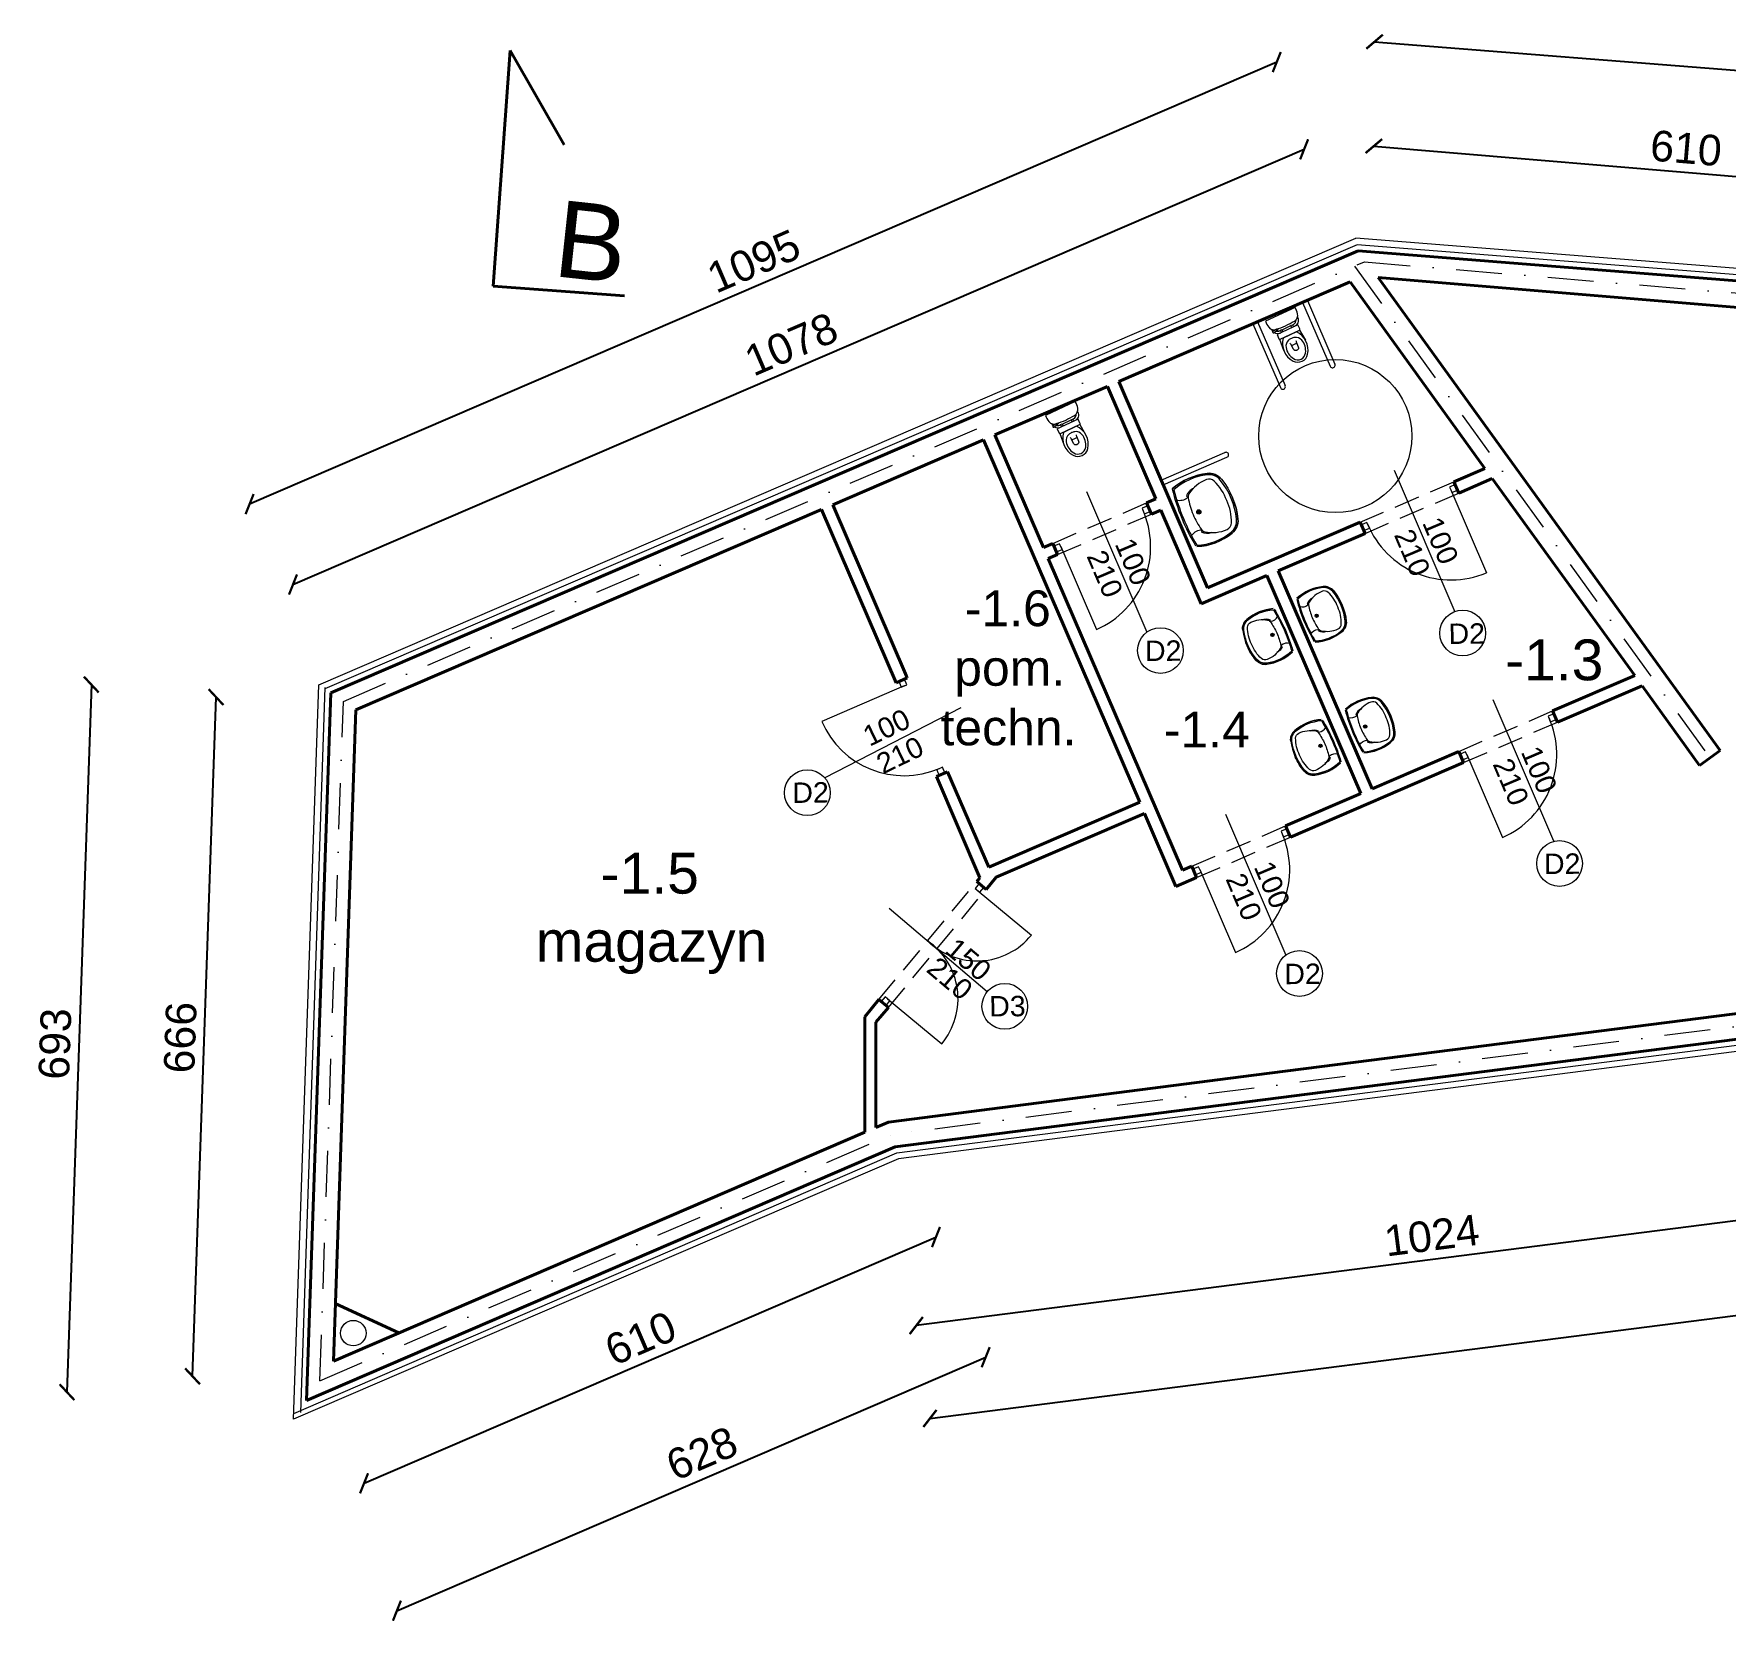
# Model space of a CAD drawing. Header units: millimetres. Extents: x -105266 to 178069, y 491 to 168574.
# Drawn here: x -63115 to -61457, y 36375 to 37930 of the extents above; entities that cross this region are included whole.
import ezdxf

# ---------------------------------------------------------------- set-up
doc = ezdxf.new("R2010")
doc.units = ezdxf.units.MM
doc.linetypes.add('DASHDOTX2', pattern=[2, 1, -0.5, 0, -0.5])
doc.linetypes.add('HIDDENX2', pattern=[0.75, 0.5, -0.25])
doc.layers.get('defpoints').update_dxf_attribs({"color": 4})
for name, color, linetype, lineweight in [('A-L-W', 123, 'Continuous', 15), ('A-sc murowane', 2, 'Continuous', 40), ('A-sc wykończenie', 6, 'Continuous', 18), ('A-SC-MUROWANE', 2, 'Continuous', 40), ('izolacja2', 4, 'BATTING', 9), ('meble', 9, 'Continuous', 13), ('osie', 7, 'DASHDOTX2', 15), ('pod', 123, 'HIDDENX2', 15), ('stolarka', 1, 'Continuous', 5)]:
    doc.layers.add(name, color=color, linetype=linetype, lineweight=lineweight)
doc.styles.get("Standard").update_dxf_attribs({"font": 'arial.ttf'})
doc.linetypes.add('BATTING', pattern='A,0.00254,-2.54,[134,ltypeshp.shx,S=2.54,R=0,X=-2.54,Y=0],-5.08,[134,ltypeshp.shx,S=2.54,R=180,X=2.54,Y=0],-2.54', length=10.16254)
doc.dimstyles.new('ewelina', dxfattribs={"dimtxt": 30, "dimasz": 15, "dimexe": 1.25, "dimexo": 0.625, "dimgap": 8, "dimtad": 1, "dimdec": 0, "dimtxsty": 'Standard', "dimblk": 'ARCHTICK', "dimcen": 2.5, "dimse1": 1, "dimse2": 1, "dimadec": 0, "dimazin": 0, "dimtfac": 1, "dimtdec": 0, "dimtmove": 0, "dimatfit": 3, "dimldrblk": 'ARCHTICK', "dimfxl": 1, "dimarcsym": 0})

# ---------------------------------------------------------------- blocks, each defined once
blk = doc.blocks.new('_ArchTick')
at = {"color": 0, "linetype": 'ByBlock', "const_width": 0.15}
blk.add_lwpolyline([(-0.5, -0.5), (0.5, 0.5)], dxfattribs=at)
blk = doc.blocks.new('*D262')
at = {"layer": 'A-L-W', "color": 0, "lineweight": -2, "transparency": 16777216}
blk.add_line((-61802.3, 37819.9), (-61194.6, 37769.1), dxfattribs=at)
at = {"layer": 'defpoints', "color": 0, "transparency": 16777216}
for p in [(-61807.2, 37762.1), (-61194.6, 37769.1), (-61199.4, 37711.4)]:
    blk.add_point(p, dxfattribs=at)
at = {"layer": 'A-L-W', "color": 0, "lineweight": -2, "transparency": 16777216, "xscale": 15, "yscale": 15, "zscale": 15}
for p, rotation in [((-61802.3, 37819.9), 175.2287386089128), ((-61194.6, 37769.1), 355.2287386089127)]:
    blk.add_blockref('_ArchTick', p, dxfattribs=dict(at, rotation=rotation))
at = {"layer": 'A-L-W', "color": 0, "transparency": 16777216, "insert": (-61496.5, 37817.7), "char_height": 30, "attachment_point": 5, "rotation": 355.2287}
blk.add_mtext('610', dxfattribs=at)
blk = doc.blocks.new('*D409')
at = {"layer": 'A-L-W', "color": 0, "lineweight": -2, "transparency": 16777216}
blk.add_line((-61801.6, 37922.1), (-60554.4, 37823.2), dxfattribs=at)
at = {"layer": 'defpoints', "color": 0, "transparency": 16777216}
for p in [(-60554.4, 37823.2), (-61817.8, 37717.3), (-60570.6, 37618.5)]:
    blk.add_point(p, dxfattribs=at)
at = {"layer": 'A-L-W', "color": 0, "lineweight": -2, "transparency": 16777216, "xscale": 15, "yscale": 15, "zscale": 15}
for p, rotation in [((-61801.6, 37922.1), 175.4688198709515), ((-60554.4, 37823.2), 355.4688198709515)]:
    blk.add_blockref('_ArchTick', p, dxfattribs=dict(at, rotation=rotation))
at = {"layer": 'A-L-W', "color": 0, "transparency": 16777216, "insert": (-61171.9, 37895.6), "char_height": 30, "attachment_point": 5, "rotation": 355.4688}
blk.add_mtext('1251', dxfattribs=at)
blk = doc.blocks.new('*D267')
at = {"layer": 'A-L-W', "color": 0, "lineweight": -2, "transparency": 16777216}
blk.add_line((-61234.9, 36794.6), (-62250.5, 36664.6), dxfattribs=at)
at = {"layer": 'defpoints', "color": 0, "transparency": 16777216}
for p in [(-62274.4, 36851.7), (-61234.9, 36794.6), (-62250.5, 36664.6)]:
    blk.add_point(p, dxfattribs=at)
at = {"layer": 'A-L-W', "color": 0, "lineweight": -2, "transparency": 16777216, "xscale": 15, "yscale": 15, "zscale": 15}
for p, rotation in [((-61234.9, 36794.6), 7.296297324734989), ((-62250.5, 36664.6), 187.296297324735)]:
    blk.add_blockref('_ArchTick', p, dxfattribs=dict(at, rotation=rotation))
at = {"layer": 'A-L-W', "color": 0, "transparency": 16777216, "insert": (-61745.6, 36752.8), "char_height": 30, "attachment_point": 5, "rotation": 7.2963}
blk.add_mtext('1024', dxfattribs=at)
blk = doc.blocks.new('*D412')
at = {"layer": 'A-L-W', "color": 0, "lineweight": -2, "transparency": 16777216}
blk.add_line((-62791.4, 36510.1), (-62231.2, 36751.3), dxfattribs=at)
at = {"layer": 'defpoints', "color": 0, "transparency": 16777216}
for p in [(-62274.4, 36851.7), (-62231.2, 36751.3), (-62834.6, 36610.6)]:
    blk.add_point(p, dxfattribs=at)
at = {"layer": 'A-L-W', "color": 0, "lineweight": -2, "transparency": 16777216, "xscale": 15, "yscale": 15, "zscale": 15}
for p, rotation in [((-62231.2, 36751.3), 23.28982393687786), ((-62791.4, 36510.1), 203.2898239368778)]:
    blk.add_blockref('_ArchTick', p, dxfattribs=dict(at, rotation=rotation))
at = {"layer": 'A-L-W', "color": 0, "transparency": 16777216, "insert": (-62520.5, 36652.1), "char_height": 30, "attachment_point": 5, "rotation": 23.2898}
blk.add_mtext('610', dxfattribs=at)
blk = doc.blocks.new('*D413')
at = {"layer": 'A-L-W', "color": 0, "lineweight": -2, "transparency": 16777216}
blk.add_line((-62759.2, 36385.3), (-62182.5, 36633.6), dxfattribs=at)
at = {"layer": 'defpoints', "color": 0, "transparency": 16777216}
for p in [(-62271.1, 36839.5), (-62182.5, 36633.6), (-62847.8, 36591.3)]:
    blk.add_point(p, dxfattribs=at)
at = {"layer": 'A-L-W', "color": 0, "lineweight": -2, "transparency": 16777216, "xscale": 15, "yscale": 15, "zscale": 15}
for p, rotation in [((-62182.5, 36633.6), 23.28982393676002), ((-62759.2, 36385.3), 203.28982393676)]:
    blk.add_blockref('_ArchTick', p, dxfattribs=dict(at, rotation=rotation))
at = {"layer": 'A-L-W', "color": 0, "transparency": 16777216, "insert": (-62460.5, 36539.3), "char_height": 30, "attachment_point": 5, "rotation": 23.2898}
blk.add_mtext('628', dxfattribs=at)
blk = doc.blocks.new('*D414')
at = {"layer": 'A-L-W', "color": 0, "lineweight": -2, "transparency": 16777216}
blk.add_line((-62959.4, 36614.9), (-62936.4, 37280.2), dxfattribs=at)
at = {"layer": 'defpoints', "color": 0, "transparency": 16777216}
for p in [(-62936.4, 37280.2), (-62811.7, 37275.9), (-62834.6, 36610.6)]:
    blk.add_point(p, dxfattribs=at)
at = {"layer": 'A-L-W', "color": 0, "lineweight": -2, "transparency": 16777216, "xscale": 15, "yscale": 15, "zscale": 15}
for p, rotation in [((-62936.4, 37280.2), 88.02377018060271), ((-62959.4, 36614.9), 268.0237701806027)]:
    blk.add_blockref('_ArchTick', p, dxfattribs=dict(at, rotation=rotation))
at = {"layer": 'A-L-W', "color": 0, "transparency": 16777216, "insert": (-62971.3, 36946.7), "char_height": 30, "attachment_point": 5, "rotation": 88.0238}
blk.add_mtext('666', dxfattribs=at)
blk = doc.blocks.new('*D415')
at = {"layer": 'A-L-W', "color": 0, "lineweight": -2, "transparency": 16777216}
blk.add_line((-63058.5, 37292.4), (-63082.4, 36599.4), dxfattribs=at)
at = {"layer": 'defpoints', "color": 0, "transparency": 16777216}
for p in [(-62823.9, 37284.3), (-63082.4, 36599.4), (-62847.8, 36591.3)]:
    blk.add_point(p, dxfattribs=at)
at = {"layer": 'A-L-W', "color": 0, "lineweight": -2, "transparency": 16777216, "xscale": 15, "yscale": 15, "zscale": 15}
for p, rotation in [((-63058.5, 37292.4), 88.02377018081249), ((-63082.4, 36599.4), 268.0237701808125)]:
    blk.add_blockref('_ArchTick', p, dxfattribs=dict(at, rotation=rotation))
at = {"layer": 'A-L-W', "color": 0, "transparency": 16777216, "insert": (-63094, 36940.5), "char_height": 30, "attachment_point": 5, "rotation": 88.0238}
blk.add_mtext('693', dxfattribs=at)
blk = doc.blocks.new('*D416')
at = {"layer": 'A-L-W', "color": 0, "lineweight": -2, "transparency": 16777216}
blk.add_line((-62861, 37390.4), (-61870.6, 37816.7), dxfattribs=at)
at = {"layer": 'defpoints', "color": 0, "transparency": 16777216}
for p in [(-61870.6, 37816.7), (-61821.3, 37702.2), (-62811.7, 37275.9)]:
    blk.add_point(p, dxfattribs=at)
at = {"layer": 'A-L-W', "color": 0, "lineweight": -2, "transparency": 16777216, "xscale": 15, "yscale": 15, "zscale": 15}
for p, rotation in [((-61870.6, 37816.7), 23.2898239364815), ((-62861, 37390.4), 203.2898239364816)]:
    blk.add_blockref('_ArchTick', p, dxfattribs=dict(at, rotation=rotation))
at = {"layer": 'A-L-W', "color": 0, "transparency": 16777216, "insert": (-62373, 37625.8), "char_height": 30, "attachment_point": 5, "rotation": 23.2898}
blk.add_mtext('1078', dxfattribs=at)
blk = doc.blocks.new('*D417')
at = {"layer": 'A-L-W', "color": 0, "lineweight": -2, "transparency": 16777216}
blk.add_line((-61897.4, 37902.2), (-62903.5, 37469.2), dxfattribs=at)
at = {"layer": 'defpoints', "color": 0, "transparency": 16777216}
for p in [(-61817.8, 37717.3), (-62903.5, 37469.2), (-62823.9, 37284.3)]:
    blk.add_point(p, dxfattribs=at)
at = {"layer": 'A-L-W', "color": 0, "lineweight": -2, "transparency": 16777216, "xscale": 15, "yscale": 15, "zscale": 15}
for p, rotation in [((-61897.4, 37902.2), 23.28982393656143), ((-62903.5, 37469.2), 203.2898239365614)]:
    blk.add_blockref('_ArchTick', p, dxfattribs=dict(at, rotation=rotation))
at = {"layer": 'A-L-W', "color": 0, "transparency": 16777216, "insert": (-62409.7, 37707.1), "char_height": 30, "attachment_point": 5, "rotation": 23.2898}
blk.add_mtext('1095', dxfattribs=at)
blk = doc.blocks.new('*D418')
at = {"layer": 'A-L-W', "color": 0, "lineweight": -2, "transparency": 16777216}
blk.add_line((-62237.1, 36573.6), (-60165.1, 36838.8), dxfattribs=at)
at = {"layer": 'defpoints', "color": 0, "transparency": 16777216}
for p in [(-60199.2, 37104.8), (-62271.1, 36839.5), (-60165.1, 36838.8)]:
    blk.add_point(p, dxfattribs=at)
at = {"layer": 'A-L-W', "color": 0, "lineweight": -2, "transparency": 16777216, "xscale": 15, "yscale": 15, "zscale": 15}
for p, rotation in [((-60165.1, 36838.8), 7.296297324485931), ((-62237.1, 36573.6), 187.2962973244859)]:
    blk.add_blockref('_ArchTick', p, dxfattribs=dict(at, rotation=rotation))
at = {"layer": 'A-L-W', "color": 0, "transparency": 16777216, "insert": (-61164.1, 36734.4), "char_height": 30, "attachment_point": 5, "rotation": 7.2963}
blk.add_mtext('2089', dxfattribs=at)

msp = doc.modelspace()

# ---------------------------------------------------------------- linework, layer by layer
for points in [[(-61900.79, 37341.83), (-61901.35, 37341.32)], [(-61900.64, 37340.51), (-61901.3, 37340.88)], [(-61900.5, 37341.19), (-61901.26, 37341.11)]]:
    msp.add_lwpolyline(points)
at = {"layer": 'A-L-W'}
for p, q in [((-62835.63, 37292.29), (-61819.84, 37729.54)), ((-60564.15, 37630.03), (-61819.84, 37729.54)), ((-62860.46, 36572.79), (-62835.63, 37292.29)), ((-60177.64, 37095.48), (-62267.92, 36827.85)), ((-62267.92, 36827.85), (-62860.46, 36572.79))]:
    msp.add_line(p, q, dxfattribs=at)
at = {"layer": 'A-L-W', "linetype": 'Continuous', "ltscale": 50}
msp.add_circle((-62801.95, 36657.17), 12.5, dxfattribs=at)
at = {"layer": 'A-sc murowane', "linetype": 'Continuous', "ltscale": 50}
for p, q in [((-62664.95, 37682.53), (-62648.42, 37913.34)), ((-62648.42, 37913.34), (-62595.47, 37821.19)), ((-62536.44, 37673.32), (-62664.95, 37682.53)), ((-62112.16, 37364.27), (-62184.49, 37532.29)), ((-62126.02, 37426.82), (-62173.47, 37537.04)), ((-61723.86, 37491.06), (-61719.12, 37480.04)), ((-62024.98, 37470.31), (-62020.24, 37459.29)), ((-61815.71, 37451.52), (-61810.97, 37440.5)), ((-62116.83, 37430.77), (-62112.09, 37419.75)), ((-61989.85, 37110.49), (-62121.27, 37415.8)), ((-62031.66, 37177.26), (-62112.16, 37364.27)), ((-61627.23, 37266.58), (-61622.49, 37255.56)), ((-61719.09, 37227.04), (-61714.34, 37216.02)), ((-61483.2, 37213.32), (-61462.94, 37227.97)), ((-62179.53, 37113.6), (-62031.66, 37177.26)), ((-62172.14, 37103.72), (-62026.91, 37166.23)), ((-61996.13, 37094.72), (-62026.91, 37166.23)), ((-61888.82, 37153.98), (-61884.07, 37142.96)), ((-61980.67, 37114.44), (-61975.92, 37103.42)), ((-60199.2, 37104.82), (-62271.12, 36839.54)), ((-62191.32, 37099.39), (-62182.08, 37091.73)), ((-60844.4, 37047.42), (-61919.77, 36909.73)), ((-62287.05, 36983.91), (-62277.82, 36976.25)), ((-62300.98, 36853.9), (-62300.98, 36967.11)), ((-62289.96, 36858.65), (-62289.96, 36961.61))]:
    msp.add_line(p, q, dxfattribs=at)
at = {"layer": 'A-sc murowane', "linetype": 'Continuous'}
for p, q in [((-62823.9, 37284.27), (-61817.82, 37717.35)), ((-60570.63, 37618.51), (-61817.82, 37717.35)), ((-62052.22, 37589.23), (-61825.55, 37686.8)), ((-61825.55, 37686.8), (-61693.48, 37504.14)), ((-61797.95, 37691.29), (-61217.96, 37642.72)), ((-61797.95, 37691.29), (-61462.94, 37227.97)), ((-62173.47, 37537.04), (-62063.24, 37584.49)), ((-62063.24, 37584.49), (-62015.8, 37474.26)), ((-62052.22, 37589.23), (-61965.24, 37387.16)), ((-62332.36, 37468.64), (-62184.49, 37532.29)), ((-61723.86, 37491.06), (-61693.48, 37504.14)), ((-61719.12, 37480.04), (-61686.27, 37494.17)), ((-61686.27, 37494.17), (-61546.75, 37301.22)), ((-62799.46, 37267.58), (-62343.39, 37463.9)), ((-62270.35, 37294.22), (-62343.39, 37463.9)), ((-62260.04, 37300.62), (-62332.36, 37468.64)), ((-62024.98, 37470.31), (-62015.8, 37474.26)), ((-62020.24, 37459.29), (-62011.05, 37463.24)), ((-62011.05, 37463.24), (-61971.51, 37371.39)), ((-61965.24, 37387.16), (-61815.71, 37451.52)), ((-62126.02, 37426.82), (-62116.83, 37430.77)), ((-61895.96, 37403.91), (-61810.97, 37440.5)), ((-62121.27, 37415.8), (-62112.09, 37419.75)), ((-61971.51, 37371.39), (-61906.98, 37399.17)), ((-61906.98, 37399.17), (-61815.1, 37185.71)), ((-61895.96, 37403.91), (-61804.07, 37190.46)), ((-62259.32, 37298.96), (-62260.04, 37300.62)), ((-61546.75, 37301.22), (-61627.23, 37266.58)), ((-62847.81, 36591.3), (-62823.9, 37284.27)), ((-61539.55, 37291.26), (-61622.49, 37255.56)), ((-61539.55, 37291.26), (-61483.2, 37213.32)), ((-62821.47, 36629.86), (-62799.46, 37267.58)), ((-62821.47, 36629.86), (-62799.46, 37267.58)), ((-61714.34, 37216.02), (-61884.07, 37142.96)), ((-61719.09, 37227.04), (-61804.07, 37190.46)), ((-62188.13, 37103.23), (-62230.81, 37202.37)), ((-62179.53, 37113.6), (-62219.79, 37207.11)), ((-61815.1, 37185.71), (-61888.82, 37153.98)), ((-61980.67, 37114.44), (-61989.85, 37110.49)), ((-62188.13, 37103.23), (-62191.32, 37099.39)), ((-62172.14, 37103.72), (-62182.08, 37091.73)), ((-61975.92, 37103.42), (-61996.13, 37094.72)), ((-62287.05, 36983.91), (-62300.98, 36967.11)), ((-62277.82, 36976.25), (-62289.96, 36961.61)), ((-61919.77, 36909.73), (-62277.78, 36863.89)), ((-62300.98, 36853.9), (-62821.47, 36629.86)), ((-62277.78, 36863.89), (-62289.96, 36858.65)), ((-62847.81, 36591.3), (-62271.12, 36839.54)), ((-62271.12, 36839.54), (-62847.81, 36591.3)), ((-62819.52, 36686.24), (-62757.39, 36657.44))]:
    msp.add_line(p, q, dxfattribs=at)
at = {"layer": 'A-SC-MUROWANE'}
for p, q in [((-62259.32, 37298.96), (-62270.35, 37294.22)), ((-62219.79, 37207.11), (-62230.81, 37202.37))]:
    msp.add_line(p, q, dxfattribs=at)
at = {"layer": 'izolacja2', "ltscale": 0.6}
for p, q in [((-61818.56, 37723.24), (-62829.81, 37288.32)), ((-60567.15, 37624.15), (-61818.56, 37723.24)), ((-62829.81, 37289.45), (-62853.78, 36579.49)), ((-62269.61, 36833.91), (-60188.47, 37100.25)), ((-62860.26, 36578.56), (-62269.61, 36833.91))]:
    msp.add_line(p, q, dxfattribs=at)
at = {"layer": 'meble', "linetype": 'Continuous', "ltscale": 50}
for p, q in [((-61872.04, 37666.79), (-61845.15, 37604.33)), ((-61867.45, 37668.77), (-61840.56, 37606.31)), ((-61920.73, 37645.83), (-61893.84, 37583.37)), ((-61916.14, 37647.81), (-61889.25, 37585.35)), ((-62010.71, 37492.79), (-61948.25, 37519.67)), ((-62008.73, 37488.19), (-61946.27, 37515.08))]:
    msp.add_line(p, q, dxfattribs=at)
for points in [[(-61905.25, 37642.37, 0.3158284), (-61897.84, 37640.26, 0.025244), (-61888.79, 37643.93, 0.025244), (-61880.15, 37648.5, 0.3158284), (-61876.99, 37655.53, 0.0958718), (-61879.54, 37661.9), (-61908.48, 37648.43, 0.0958718)], [(-61895.29, 37631.19, 0.4142136), (-61894, 37630.72), (-61875.28, 37639.44, 0.4142136), (-61874.82, 37640.72), (-61876.68, 37644.73), (-61897.15, 37635.2)], [(-61900.46, 37637.03), (-61897.74, 37638.83, 0.0633959), (-61896.13, 37640.22, 0.279629), (-61896.02, 37640.81), (-61896.07, 37640.93), (-61897.5, 37640.39), (-61897.87, 37640.25, 0.0567841), (-61898.13, 37640.12), (-61901.17, 37638.1, 0.9999999)], [(-61881.48, 37609.36, 0.23436), (-61872.66, 37609.14, 0.23436), (-61867.14, 37616.03, 0.3555624), (-61878.19, 37637.83), (-61891.05, 37631.84, 0.3555624)], [(-61881.01, 37611.7, 0.2538655), (-61873.64, 37611.25, 0.2538655), (-61869.24, 37617.18, 0.2130518), (-61872.86, 37629.82, 0.2629615), (-61880, 37632.48, 0.0698446), (-61883.09, 37631.54, 0.0698446), (-61885.79, 37629.78, 0.2629615), (-61888.35, 37622.61, 0.2130518)], [(-62120.57, 37550.01, 0.3158284), (-62113.15, 37547.9, 0.025244), (-62104.1, 37551.57, 0.025244), (-62095.47, 37556.13, 0.3158284), (-62092.31, 37563.17, 0.0958718), (-62094.86, 37569.54), (-62123.8, 37556.07, 0.0958718)], [(-62115.78, 37544.67), (-62113.05, 37546.47, 0.0633959), (-62111.45, 37547.86, 0.279629), (-62111.34, 37548.45), (-62111.38, 37548.57), (-62112.82, 37548.03), (-62113.18, 37547.89, 0.0567841), (-62113.44, 37547.76), (-62116.49, 37545.74, 0.9999999)], [(-62110.61, 37538.83, 0.4142136), (-62109.32, 37538.36), (-62090.6, 37547.07, 0.4142136), (-62090.13, 37548.36), (-62092, 37552.37), (-62112.47, 37542.84)], [(-62096.8, 37517, 0.23436), (-62087.98, 37516.78, 0.23436), (-62082.46, 37523.67, 0.3555624), (-62093.51, 37545.47), (-62106.37, 37539.48, 0.3555624)], [(-62096.33, 37519.34, 0.2538655), (-62088.96, 37518.88, 0.2538655), (-62084.56, 37524.82, 0.2130518), (-62088.18, 37537.46, 0.2629615), (-62095.32, 37540.12, 0.0698446), (-62098.4, 37539.18, 0.0698446), (-62101.11, 37537.42, 0.2629615), (-62103.67, 37530.25, 0.2130518)], [(-61965.42, 37499.26, 0.1487827), (-61999.9, 37484.1, -0.1487827)], [(-61952.69, 37492.69, 0.2538178), (-61965.28, 37497.89, 0.1597508), (-61998.21, 37483.08, 0.0705363), (-61975.7, 37428.92, 0.1597508), (-61941.97, 37441.83, 0.2538178), (-61936.78, 37454.41, 0.1451368)], [(-61975.63, 37427.54, 0.1597508), (-61941.1, 37440.75, -0.1597508)], [(-61852.04, 37388.44, 0.1597508), (-61877.59, 37376.96, -0.1597508)], [(-61842.4, 37383.47, 0.2538178), (-61851.93, 37387.4, 0.1597508), (-61876.89, 37376.18, 0.0705363), (-61859.83, 37335.16, 0.1597508), (-61834.28, 37344.93, 0.2538178), (-61830.34, 37354.47, 0.1451368)], [(-61929.75, 37345.73, -0.2538178), (-61926.06, 37355.36, -0.1597508), (-61900.76, 37365.77, -0.0705363), (-61882.68, 37325.19, -0.1597508), (-61907.34, 37313.35, -0.2538178), (-61916.97, 37317.04, -0.1451368)], [(-61926.74, 37356.16, -0.1597508), (-61900.83, 37366.82, 0.1597508)], [(-61859.78, 37334.11, 0.1597508), (-61833.62, 37344.12, -0.1597508)], [(-61881.96, 37324.43, -0.1597508), (-61907.21, 37312.31, 0.1597508)], [(-61804.48, 37279.91, 0.1597508), (-61830.03, 37268.42, -0.1597508)], [(-61794.83, 37274.93, 0.2538178), (-61804.37, 37278.87, 0.1597508), (-61829.32, 37267.65, 0.0705363), (-61812.27, 37226.63, 0.1597508), (-61786.71, 37236.4, 0.2538178), (-61782.78, 37245.94, 0.1451368)], [(-61882.68, 37237.12, -0.2538178), (-61878.99, 37246.75, -0.1597508), (-61853.69, 37257.16, -0.0705363), (-61835.61, 37216.58, -0.1597508), (-61860.28, 37204.74, -0.2538178), (-61869.91, 37208.43, -0.1451368)], [(-61879.67, 37247.55, -0.1597508), (-61853.77, 37258.21, 0.1597508)], [(-61812.22, 37225.58, 0.1597508), (-61786.05, 37235.59, -0.1597508)], [(-61834.89, 37215.82, -0.1597508), (-61860.14, 37203.7, 0.1597508)]]:
    msp.add_lwpolyline(points, format="xyb", close=True, dxfattribs=at)
for points in [[(-61892.26, 37639.97), (-61883.48, 37644.05)], [(-61882.53, 37642.01), (-61883.57, 37644.23), (-61882.1, 37644.91), (-61881.07, 37642.69)], [(-61894.56, 37630.65), (-61890.65, 37619.87)], [(-61892.77, 37637.24), (-61893.8, 37639.46), (-61892.34, 37640.14), (-61891.3, 37637.92)], [(-61874.97, 37639.67), (-61869.29, 37629.82)], [(-62108.08, 37544.88), (-62109.12, 37547.1), (-62107.66, 37547.78), (-62106.62, 37545.56)], [(-62107.58, 37547.61), (-62098.8, 37551.69)], [(-62097.85, 37549.65), (-62098.88, 37551.87), (-62097.42, 37552.55), (-62096.39, 37550.33)], [(-62090.29, 37547.31), (-62084.6, 37537.46)], [(-62109.88, 37538.28), (-62105.97, 37527.51)], [(-61975.23, 37461.38), (-61974.23, 37461.46)], [(-61975.01, 37462.28), (-61974.15, 37461.75)], [(-61973.55, 37461.04), (-61974.31, 37462.89)], [(-61974.31, 37462.88), (-61973.92, 37461.95)], [(-61973.39, 37462.95), (-61973.62, 37461.97)], [(-61972.6, 37462.46), (-61973.37, 37461.81)], [(-61972.25, 37461.61), (-61973.25, 37461.53)], [(-61974.88, 37460.53), (-61974.11, 37461.18)], [(-61974.09, 37460.04), (-61973.85, 37461.02)], [(-61973.17, 37460.11), (-61973.55, 37461.04)], [(-61972.47, 37460.71), (-61973.32, 37461.24)], [(-61859.47, 37359.75), (-61858.71, 37359.81)], [(-61859.31, 37360.43), (-61858.66, 37360.03)], [(-61859.21, 37359.1), (-61858.63, 37359.6)], [(-61858.2, 37359.49), (-61858.78, 37360.89)], [(-61858.77, 37360.88), (-61858.48, 37360.18)], [(-61858.61, 37358.74), (-61858.43, 37359.48)], [(-61858.08, 37360.93), (-61858.26, 37360.19)], [(-61857.91, 37358.79), (-61858.2, 37359.49)], [(-61857.48, 37360.57), (-61858.06, 37360.07)], [(-61857.38, 37359.24), (-61858.03, 37359.64)], [(-61857.22, 37359.92), (-61857.98, 37359.86)], [(-61902.75, 37340.95), (-61901.99, 37341.03)], [(-61902.61, 37341.63), (-61901.95, 37341.25)], [(-61902.46, 37340.31), (-61901.9, 37340.82)], [(-61901.47, 37340.73), (-61902.09, 37342.11)], [(-61902.09, 37342.1), (-61901.78, 37341.41)], [(-61901.86, 37339.96), (-61901.7, 37340.71)], [(-61901.39, 37342.18), (-61901.55, 37341.43)], [(-61901.16, 37340.04), (-61901.47, 37340.73)], [(-61811.91, 37251.22), (-61811.15, 37251.27)], [(-61811.74, 37251.89), (-61811.09, 37251.5)], [(-61811.64, 37250.57), (-61811.06, 37251.06)], [(-61810.64, 37250.96), (-61811.21, 37252.35)], [(-61811.21, 37252.35), (-61810.92, 37251.64)], [(-61811.05, 37250.2), (-61810.87, 37250.94)], [(-61810.51, 37252.4), (-61810.69, 37251.66)], [(-61810.35, 37250.25), (-61810.64, 37250.96)], [(-61809.92, 37252.03), (-61810.5, 37251.54)], [(-61809.82, 37250.71), (-61810.46, 37251.11)], [(-61809.65, 37251.39), (-61810.41, 37251.33)], [(-61855.68, 37232.33), (-61854.93, 37232.42)], [(-61855.54, 37233.02), (-61854.88, 37232.64)], [(-61855.4, 37231.7), (-61854.83, 37232.21)], [(-61854.41, 37232.12), (-61855.02, 37233.49)], [(-61855.02, 37233.49), (-61854.71, 37232.79)], [(-61854.79, 37231.35), (-61854.63, 37232.09)], [(-61854.33, 37233.56), (-61854.48, 37232.82)], [(-61854.09, 37231.42), (-61854.41, 37232.12)], [(-61853.72, 37233.22), (-61854.28, 37232.71)], [(-61853.58, 37231.89), (-61854.24, 37232.27)], [(-61853.43, 37232.58), (-61854.19, 37232.5)]]:
    msp.add_lwpolyline(points, dxfattribs=at)
for points in [[(-61882.02, 37644.73), (-61881.02, 37645.2, 0.3385184), (-61878.66, 37649.71)], [(-61877.22, 37652.34), (-61876.93, 37651.73, -0.4142136), (-61880.06, 37643.16)], [(-61902.65, 37640.43), (-61902.39, 37639.87, 0.0836926), (-61901.17, 37638.1)], [(-61900.1, 37637.27, 0.2627515), (-61893.78, 37636.77)], [(-61899.73, 37639.95, 0.0451987), (-61899.19, 37639.42)], [(-61897.95, 37638.69, 0.20029), (-61894.72, 37638.82), (-61893.72, 37639.29)], [(-61878.7, 37629.31, 0.0528174), (-61878.35, 37628.14), (-61876.3, 37623.31, -0.406658), (-61877.49, 37619.91, -0.0064663), (-61877.64, 37619.84, -0.0064663), (-61877.79, 37619.78, -0.406658), (-61881.16, 37621.05), (-61883.53, 37625.72, 0.0528174), (-61884.2, 37626.75)], [(-61877.55, 37626.27, 0.4244748), (-61878.25, 37626.53), (-61880.31, 37625.57), (-61882.37, 37624.62, 0.4244748), (-61882.61, 37623.91)], [(-62117.97, 37548.07), (-62117.71, 37547.51, 0.0836926), (-62116.49, 37545.74)], [(-62115.42, 37544.91, 0.2627515), (-62109.09, 37544.41)], [(-62115.04, 37547.59, 0.0451987), (-62114.51, 37547.05)], [(-62113.27, 37546.33, 0.20029), (-62110.04, 37546.46), (-62109.04, 37546.93)], [(-62097.34, 37552.37), (-62096.34, 37552.84, 0.3385184), (-62093.97, 37557.35)], [(-62092.53, 37559.98), (-62092.25, 37559.37, -0.4142136), (-62095.38, 37550.8)], [(-62094.02, 37536.95, 0.0528174), (-62093.67, 37535.78), (-62091.62, 37530.95, -0.406658), (-62092.81, 37527.55, -0.0064663), (-62092.96, 37527.48, -0.0064663), (-62093.11, 37527.41, -0.406658), (-62096.48, 37528.69), (-62098.85, 37533.36, 0.0528174), (-62099.52, 37534.39)], [(-62092.87, 37533.91, 0.4244748), (-62093.57, 37534.17), (-62095.63, 37533.21), (-62097.69, 37532.25, 0.4244748), (-62097.93, 37531.55)], [(-61951.62, 37493.56, 0.2538178), (-61965.42, 37499.26, -0.2538178), (-61951.62, 37493.56, -0.1451368), (-61935.4, 37454.56, -0.2538178), (-61941.1, 37440.75, 0.2538178), (-61935.4, 37454.56, 0.0721902), (-61940.68, 37475.24)], [(-61999.9, 37484.1, 0.0722228), (-61976.89, 37428.22)], [(-61978.76, 37484.57, 0.2166092), (-61985.91, 37477.02, -0.7637958), (-61985.1, 37475.07, -0.236068), (-61995.66, 37472.97)], [(-61979.42, 37459.14, 0.0534408), (-61971.15, 37444.27, 0.1860225), (-61967.99, 37442.16, 0.1631738), (-61946.05, 37444.41, 0.2853701), (-61941.82, 37450.75, 0.1198739), (-61946.44, 37472.84, 0.1198739), (-61958.85, 37491.7, 0.2853701), (-61966.32, 37493.17, 0.1631738), (-61983.39, 37479.21, 0.1860225), (-61984.12, 37475.47, 0.0534408), (-61979.41, 37459.13)], [(-61981.07, 37437.86, -0.236068), (-61972.13, 37443.87, -0.7637958), (-61971.32, 37441.92, 0.2166092), (-61960.92, 37441.66)], [(-61862.65, 37358.05, 0.0534408), (-61856.39, 37346.79, 0.1860225), (-61853.99, 37345.19, 0.1631738), (-61837.37, 37346.89, 0.2853701), (-61834.17, 37351.69, 0.1198739), (-61837.66, 37368.43, 0.1198739), (-61847.06, 37382.72, 0.2853701), (-61852.72, 37383.83, 0.1631738), (-61865.66, 37373.26, 0.1860225), (-61866.21, 37370.43, 0.0534408), (-61862.64, 37358.05)], [(-61841.59, 37384.13, 0.2538178), (-61852.04, 37388.44, -0.2538178), (-61841.59, 37384.13, -0.1451368), (-61829.3, 37354.58, -0.2538178), (-61833.62, 37344.12, 0.2538178), (-61829.3, 37354.58, 0.0721902), (-61833.3, 37370.25)], [(-61899.87, 37366.33, -0.0705363), (-61881.67, 37325.48)], [(-61877.9, 37375.92, 0.0705363), (-61860.73, 37334.63)], [(-61862.15, 37377.31, 0.2166092), (-61867.57, 37371.6, -0.7637958), (-61866.95, 37370.12, -0.236068), (-61874.95, 37368.53)], [(-61930.79, 37345.59, -0.2538178), (-61926.74, 37356.16, 0.2538178), (-61930.79, 37345.59, 0.1451368), (-61917.77, 37316.36, 0.2538178), (-61907.21, 37312.31, -0.2538178), (-61917.77, 37316.36, -0.0721902), (-61926.4, 37330.03)], [(-61897.37, 37342.96, -0.0534408), (-61893.49, 37330.68, -0.1860225), (-61893.98, 37327.83, -0.1631738), (-61906.64, 37316.94, -0.2853701), (-61912.33, 37317.91, -0.1198739), (-61922.09, 37331.95, -0.1198739), (-61926, 37348.6, -0.2853701), (-61922.92, 37353.48, -0.1631738), (-61906.35, 37355.6, -0.1860225), (-61903.91, 37354.06, -0.0534408), (-61897.37, 37342.96)], [(-61911.71, 37355.84, -0.2166092), (-61903.83, 37355.85, 0.7637958), (-61903.18, 37354.39, 0.236068), (-61896.52, 37359.1)], [(-61863.9, 37341.93, -0.236068), (-61857.12, 37346.48, -0.7637958), (-61856.51, 37345, 0.2166092), (-61848.63, 37344.81)], [(-61884.8, 37332.8, 0.236068), (-61892.76, 37331, 0.7637958), (-61892.11, 37329.54, -0.2166092), (-61897.39, 37323.69)], [(-61794.02, 37275.59, 0.2538178), (-61804.48, 37279.91, -0.2538178), (-61794.02, 37275.59, -0.1451368), (-61781.74, 37246.05, -0.2538178), (-61786.05, 37235.59, 0.2538178), (-61781.74, 37246.05, 0.0721902), (-61785.73, 37261.71)], [(-61830.33, 37267.39, 0.0705363), (-61813.17, 37226.09)], [(-61814.58, 37268.78, 0.2166092), (-61820, 37263.06, -0.7637958), (-61819.39, 37261.59, -0.236068), (-61827.39, 37259.99)], [(-61815.08, 37249.51, 0.0534408), (-61808.82, 37238.25, 0.1860225), (-61806.42, 37236.65, 0.1631738), (-61789.8, 37238.36, 0.2853701), (-61786.6, 37243.16, 0.1198739), (-61790.09, 37259.9, 0.1198739), (-61799.5, 37274.18, 0.2853701), (-61805.16, 37275.3, 0.1631738), (-61818.09, 37264.72, 0.1860225), (-61818.65, 37261.89, 0.0534408), (-61815.08, 37249.51)], [(-61883.72, 37236.98, -0.2538178), (-61879.67, 37247.55, 0.2538178), (-61883.72, 37236.98, 0.1451368), (-61870.7, 37207.75, 0.2538178), (-61860.14, 37203.7, -0.2538178), (-61870.7, 37207.75, -0.0721902), (-61879.33, 37221.42)], [(-61850.3, 37234.35, -0.0534408), (-61846.43, 37222.07, -0.1860225), (-61846.91, 37219.22, -0.1631738), (-61859.57, 37208.33, -0.2853701), (-61865.26, 37209.3, -0.1198739), (-61875.02, 37223.34, -0.1198739), (-61878.93, 37239.99, -0.2853701), (-61875.85, 37244.87, -0.1631738), (-61859.28, 37246.99, -0.1860225), (-61856.84, 37245.45, -0.0534408), (-61850.3, 37234.35)], [(-61864.64, 37247.23, -0.2166092), (-61856.76, 37247.24, 0.7637958), (-61856.11, 37245.78, 0.236068), (-61849.45, 37250.49)], [(-61852.8, 37257.72, -0.0705363), (-61834.61, 37216.86)], [(-61816.33, 37233.4, -0.236068), (-61809.56, 37237.95, -0.7637958), (-61808.94, 37236.47, 0.2166092), (-61801.07, 37236.28)], [(-61837.74, 37224.18, 0.236068), (-61845.7, 37222.39, 0.7637958), (-61845.04, 37220.93, -0.2166092), (-61850.32, 37215.08)]]:
    msp.add_lwpolyline(points, format="xyb", dxfattribs=at)
for centre, radius in [((-61840.11, 37535.82), 75), ((-61973.74, 37461.49), 2.11), ((-61973.74, 37461.49), 1.49), ((-61973.74, 37461.49), 0.489), ((-61973.74, 37461.49), 0.405), ((-61858.34, 37359.83), 1.6), ((-61858.34, 37359.83), 1.13), ((-61858.34, 37359.83), 0.37), ((-61858.34, 37359.83), 0.307), ((-61901.63, 37341.07), 1.6), ((-61901.63, 37341.07), 1.13), ((-61901.63, 37341.07), 0.37), ((-61901.63, 37341.07), 0.307), ((-61810.78, 37251.3), 1.6), ((-61810.78, 37251.3), 1.13), ((-61810.78, 37251.3), 0.37), ((-61810.78, 37251.3), 0.307), ((-61854.56, 37232.46), 1.6), ((-61854.56, 37232.46), 1.13), ((-61854.56, 37232.46), 0.37), ((-61854.56, 37232.46), 0.307)]:
    msp.add_circle(centre, radius, dxfattribs=at)
for centre, start, end in [((-61842.78, 37605.15), 198.93814, 27.6415), ((-61891.47, 37584.19), 198.93814, 27.6415), ((-61947.08, 37517.45), 288.93814, 117.6415)]:
    msp.add_arc(centre, 2.51, start, end, dxfattribs=at)
at = {"layer": 'osie', "linetype": 'DASHDOTX2', "ltscale": 45}
for p, q in [((-62811.68, 37275.92), (-61811.58, 37706.43)), ((-61821.29, 37702.24), (-61473.07, 37220.64)), ((-61811.58, 37706.43), (-60574.73, 37602.85)), ((-62834.64, 36610.58), (-62811.68, 37275.92)), ((-60221.66, 37114.55), (-62274.45, 36851.72)), ((-62834.64, 36610.58), (-62274.45, 36851.72))]:
    msp.add_line(p, q, dxfattribs=at)
at = {"layer": 'pod', "linetype": 'HIDDENX2', "ltscale": 50}
for p, q in [((-61815.71, 37451.52), (-61723.86, 37491.06)), ((-61810.97, 37440.5), (-61719.12, 37480.04)), ((-62116.83, 37430.77), (-62024.98, 37470.31)), ((-62112.09, 37419.75), (-62020.24, 37459.29)), ((-61719.09, 37227.04), (-61627.23, 37266.58)), ((-61714.34, 37216.02), (-61622.49, 37255.56)), ((-61980.67, 37114.44), (-61888.82, 37153.98)), ((-61975.92, 37103.42), (-61884.07, 37142.96)), ((-62287.05, 36983.91), (-62191.32, 37099.39)), ((-62277.82, 36976.25), (-62182.08, 37091.73))]:
    msp.add_line(p, q, dxfattribs=at)
at = {"layer": 'stolarka', "linetype": 'Continuous', "ltscale": 50}
for p, q in [((-61782.52, 37502.45), (-61722.85, 37363.83)), ((-62083.64, 37481.7), (-62024.55, 37343.88)), ((-61727, 37483.17), (-61692.05, 37401.98)), ((-62108.95, 37427.63), (-62074, 37346.44)), ((-62262.46, 37291.08), (-62343.11, 37256.36)), ((-62206.73, 37269.68), (-62340.01, 37200.94)), ((-61685.89, 37277.97), (-61626.23, 37139.35)), ((-61711.2, 37223.9), (-61676.25, 37142.71)), ((-61947.48, 37165.37), (-61888.39, 37027.55)), ((-61972.78, 37111.3), (-61937.83, 37030.11)), ((-62190.89, 37090.98), (-62137.77, 37046.94)), ((-62278.61, 36984.7), (-62225.49, 36940.66))]:
    msp.add_line(p, q, dxfattribs=at)
at = {"layer": 'stolarka', "linetype": 'Continuous'}
msp.add_line((-62277.01, 37073.44), (-62180.9, 36991.78), dxfattribs=at)
at = {"layer": 'stolarka', "linetype": 'Continuous', "ltscale": 50}
for points in [[(-61727, 37483.17), (-61725.81, 37480.42), (-61720.3, 37482.79), (-61722.68, 37488.3), (-61728.19, 37485.93), (-61727, 37483.17)], [(-62028.12, 37462.43), (-62026.94, 37459.67), (-62021.42, 37462.04), (-62023.8, 37467.55), (-62029.31, 37465.18), (-62028.12, 37462.43)], [(-61813.34, 37446.01), (-61812.16, 37443.25), (-61806.64, 37445.63), (-61809.02, 37451.14), (-61814.53, 37448.76), (-61813.34, 37446.01)], [(-62114.46, 37425.26), (-62113.28, 37422.5), (-62107.76, 37424.88), (-62110.14, 37430.39), (-62115.65, 37428.02), (-62114.46, 37425.26)], [(-62266.4, 37292.65), (-62265.22, 37289.89), (-62259.71, 37292.26), (-62262.08, 37297.78), (-62267.59, 37295.4), (-62266.4, 37292.65)], [(-61630.37, 37258.7), (-61629.19, 37255.94), (-61623.68, 37258.31), (-61626.05, 37263.82), (-61631.56, 37261.45), (-61630.37, 37258.7)], [(-61716.71, 37221.53), (-61715.53, 37218.77), (-61710.02, 37221.15), (-61712.39, 37226.66), (-61717.9, 37224.29), (-61716.71, 37221.53)], [(-62229.24, 37206.31), (-62228.05, 37203.55), (-62222.54, 37205.92), (-62224.91, 37211.43), (-62230.42, 37209.06), (-62229.24, 37206.31)], [(-61891.95, 37146.1), (-61890.77, 37143.34), (-61885.26, 37145.71), (-61887.63, 37151.22), (-61893.14, 37148.85), (-61891.95, 37146.1)], [(-61978.29, 37108.93), (-61977.11, 37106.17), (-61971.6, 37108.55), (-61973.97, 37114.06), (-61979.48, 37111.69), (-61978.29, 37108.93)]]:
    msp.add_lwpolyline(points, dxfattribs=at)
for points in [[(-62188.22, 37089.02), (-62184.39, 37093.64), (-62189.01, 37097.47), (-62192.84, 37092.85)], [(-62280.13, 36978.16), (-62276.3, 36982.78), (-62280.92, 36986.61), (-62284.75, 36981.99)]]:
    msp.add_lwpolyline(points, close=True, dxfattribs=at)
for centre in [(-61715.33, 37342.86), (-62011.35, 37325.75), (-62357.15, 37186.48), (-61620.4, 37117.17), (-61875.18, 37009.42), (-62163.81, 36977.26)]:
    msp.add_circle(centre, 22.42, dxfattribs=at)
for centre, radius, start, end in [((-62109.26, 37427.47), 88.36, 293.51598, 24.28302), ((-61726.67, 37483.28), 88.36, 202.29663, 293.06367), ((-62262.23, 37291.27), 88.09, 203.34758, 293.10292), ((-61711.51, 37223.73), 88.36, 293.51598, 24.28302), ((-61973.09, 37111.13), 88.36, 293.51598, 24.28302), ((-62191.08, 37090.75), 69, 225.62137, 320.59112), ((-62278.61, 36984.7), 69, 320.34043, 55.31017)]:
    msp.add_arc(centre, radius, start, end, dxfattribs=at)

# ---------------------------------------------------------------- texts
at = {"layer": 'A-sc wykończenie', "attachment_point": 1}
for s, insert, char_height in [('\\pi93.246;-1.6\\P\\pi82.861;pom.\\P\\pi69.431;techn.', (-62296.2, 37384.63), 35), ('-1.3', (-61673.76, 37336.64), 40), ('-1.4', (-62008.04, 37265.84), 35), ('\\pi87.335;-1.5\\P\\pi23.87;magazyn', (-62647, 37127.68), 40)]:
    msp.add_mtext_dynamic_manual_height_columns(s, width=266.9491, gutter_width=12.5, heights=[0], dxfattribs=dict(at, insert=insert, char_height=char_height))
at = {"layer": 'izolacja2', "insert": (-62599.52, 37767.26), "char_height": 75, "attachment_point": 1, "rotation": 353.83726}
msp.add_mtext_dynamic_manual_height_columns('B', width=33.7161, gutter_width=12.5, heights=[0], dxfattribs=at)
at = {"layer": 'stolarka', "linetype": 'Continuous', "ltscale": 50, "char_height": 20, "attachment_point": 1}
for s, width, insert, rotation in [('100', 125.965, (-61736.83, 37458.88), 293.06112), ('100', 125.965, (-62037.95, 37438.13), 293.06112), ('210', 125.965, (-61764.49, 37447.02), 293.06112), ('210', 125.965, (-62065.61, 37426.27), 293.06112), ('D2', 21.2468, (-61729.26, 37352.19), 0.4888), ('D2', 21.2468, (-62026.54, 37335.46), 0.4888), ('100', 125.965, (-62305.01, 37249.38), 25.73562), ('210', 125.965, (-62291.87, 37222.31), 25.73562), ('100', 125.965, (-61640.2, 37234.4), 293.06112), ('210', 125.965, (-61667.86, 37222.54), 293.06112), ('D2', 21.2468, (-62372.05, 37196.43), 0.86627), ('100', 125.965, (-61901.78, 37121.8), 293.06112), ('D2', 21.2468, (-61635.76, 37126.81), 0.4888), ('210', 125.965, (-61929.44, 37109.94), 293.06112), ('150', 125.965, (-62210.68, 37045.93), 319.8422), ('210', 125.965, (-62228.88, 37027.29), 319.8422), ('D2', 21.2468, (-61890.09, 37018.93), 0.4888), ('D3', 21.2468, (-62179.16, 36987.3), 0.4888)]:
    msp.add_mtext_dynamic_manual_height_columns(s, width=width, gutter_width=12.5, heights=[0], dxfattribs=dict(at, insert=insert, rotation=rotation))

# ---------------------------------------------------------------- dimensions: what is measured, and where the dimension line sits
at = {"layer": 'A-L-W'}
for base, p1, p2, angle, picture, middle in [((-60554.41, 37823.23), (-61817.82, 37717.35), (-60570.63, 37618.51), 355.46882, '*D409', (-61173.73, 37872.31)), ((-62903.48, 37469.15), (-61817.82, 37717.35), (-62823.9, 37284.27), 203.28982, '*D417', (-62400.44, 37685.69)), ((-61870.57, 37816.72), (-62811.68, 37275.92), (-61821.29, 37702.24), 23.28982, '*D416', (-62363.82, 37604.4)), ((-63082.4, 36599.39), (-62823.9, 37284.27), (-62847.81, 36591.3), 268.02377, '*D415', (-63070.66, 36939.67)), ((-62936.42, 37280.23), (-62834.64, 36610.58), (-62811.68, 37275.92), 88.02377, '*D414', (-62947.95, 36945.87)), ((-60165.15, 36838.83), (-62271.12, 36839.54), (-60199.2, 37104.82), 7.2963, '*D418', (-61161.15, 36711.31)), ((-62182.46, 36633.57), (-62847.81, 36591.3), (-62271.12, 36839.54), 23.28982, '*D413', (-62451.33, 36517.84))]:
    dim = msp.add_linear_dim(base=base, p1=p1, p2=p2, angle=angle, dimstyle='ewelina', dxfattribs=at)
    dim.commit()
    dim.dimension.update_dxf_attribs({"geometry": picture, "text_midpoint": middle, "dimtype": 161})
for p1, p2, distance, picture, middle in [((-61807.16, 37762.11), (-61199.39, 37711.38), 57.94, '*D262', (-61496.52, 37817.73)), ((-62834.64, 36610.58), (-62274.45, 36851.72), -109.37, '*D412', (-62520.52, 36652.11))]:
    dim = msp.add_aligned_dim(p1=p1, p2=p2, distance=distance, dimstyle='ewelina', dxfattribs=at)
    dim.commit()
    dim.dimension.update_dxf_attribs({"geometry": picture, "text_midpoint": middle})
dim = msp.add_linear_dim(base=(-62250.49, 36664.61), p1=(-61234.85, 36794.65), p2=(-62274.45, 36851.72), angle=7.2963, dimstyle='ewelina', override={"dimtmove": 1}, dxfattribs=at)
dim.commit()
dim.dimension.update_dxf_attribs({"geometry": '*D267', "text_midpoint": (-61745.63, 36752.76)})

doc.saveas('drawing.dxf')
